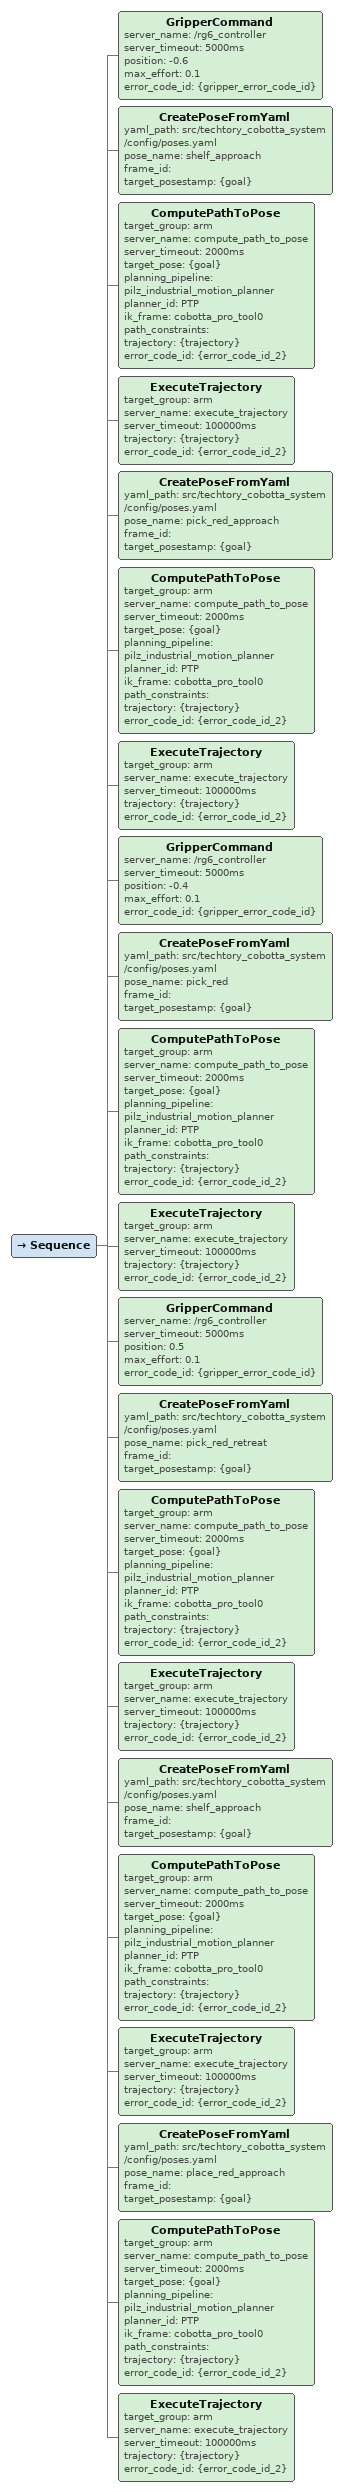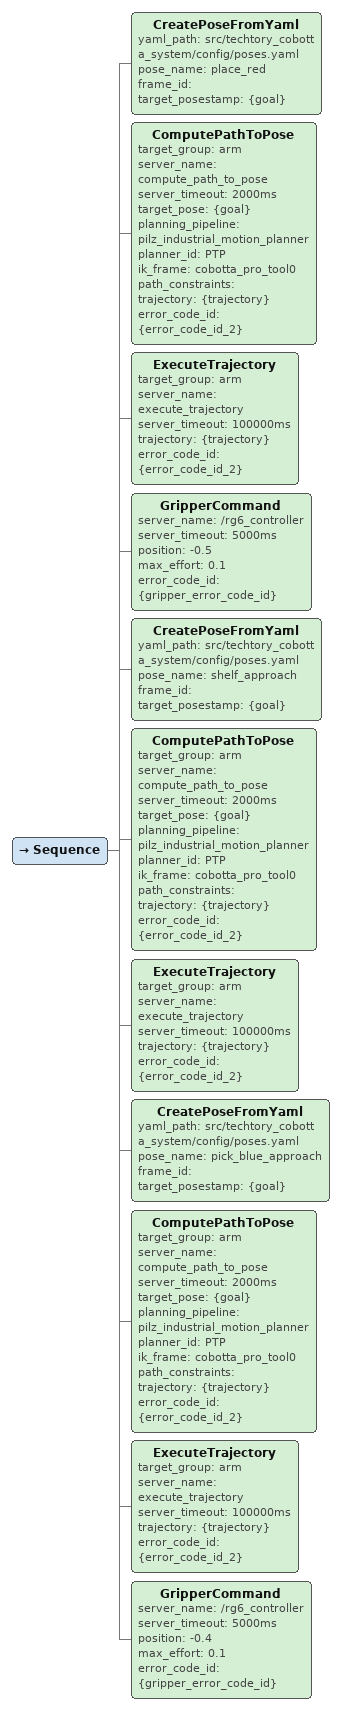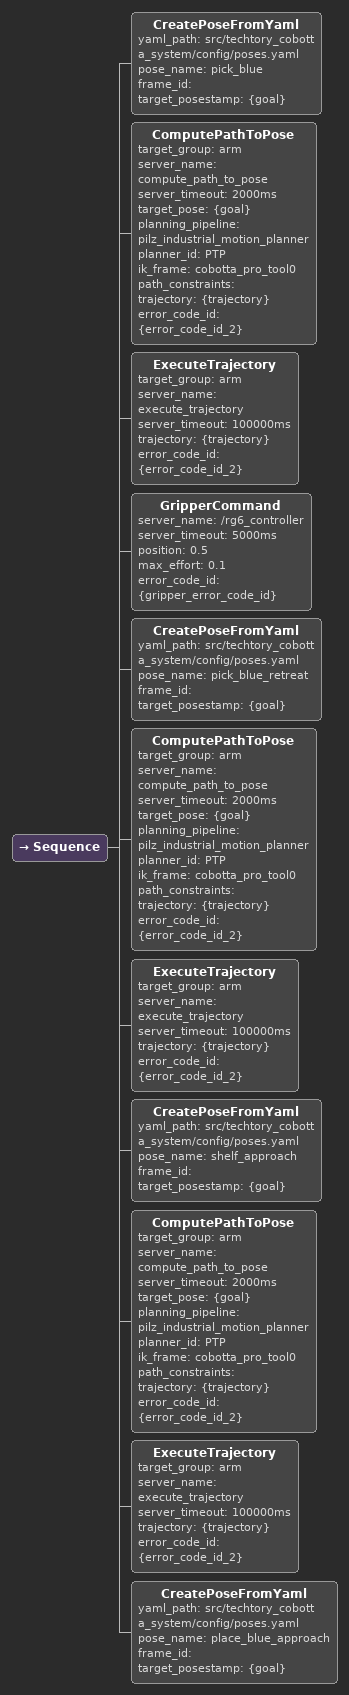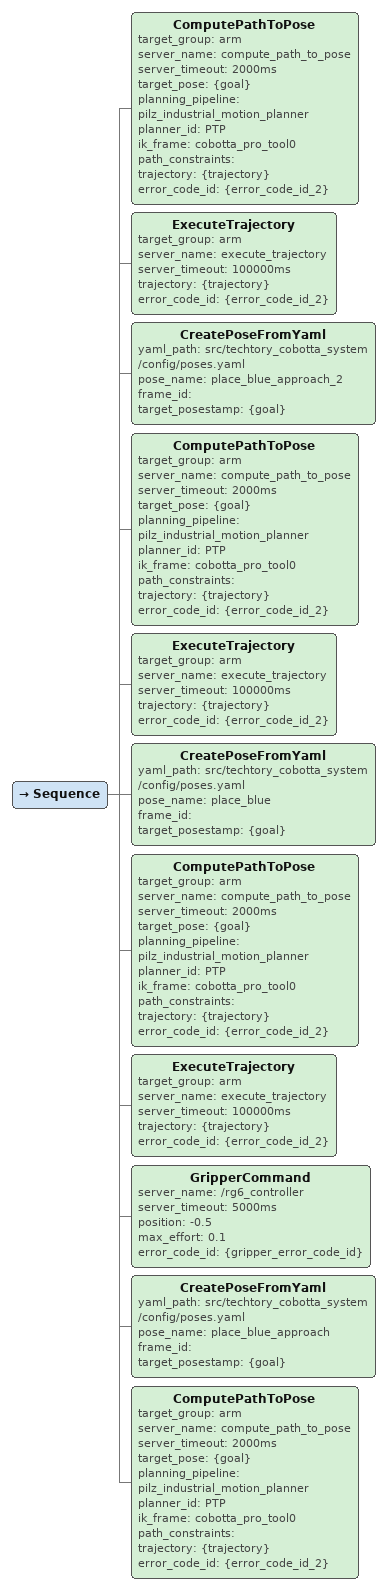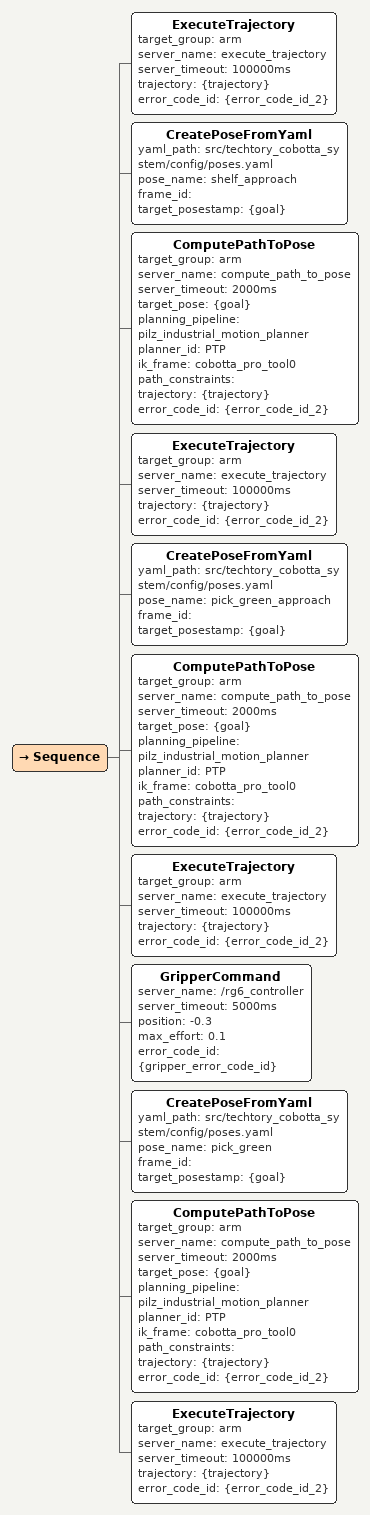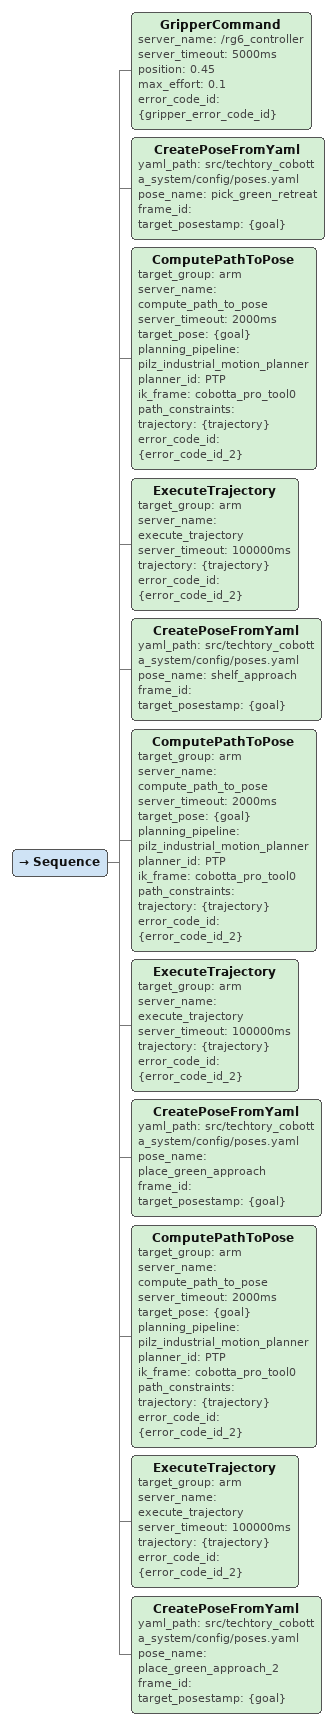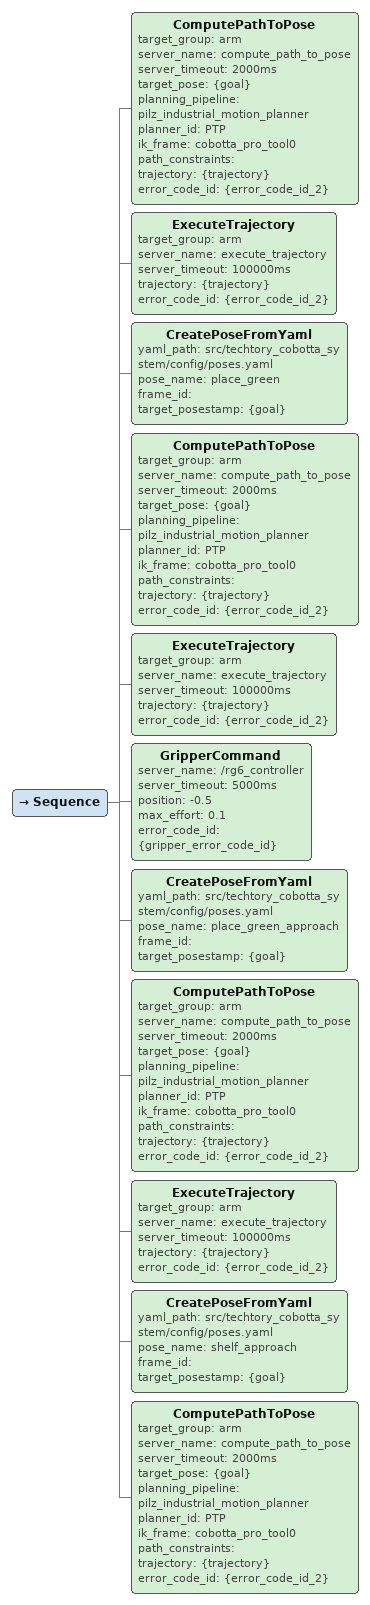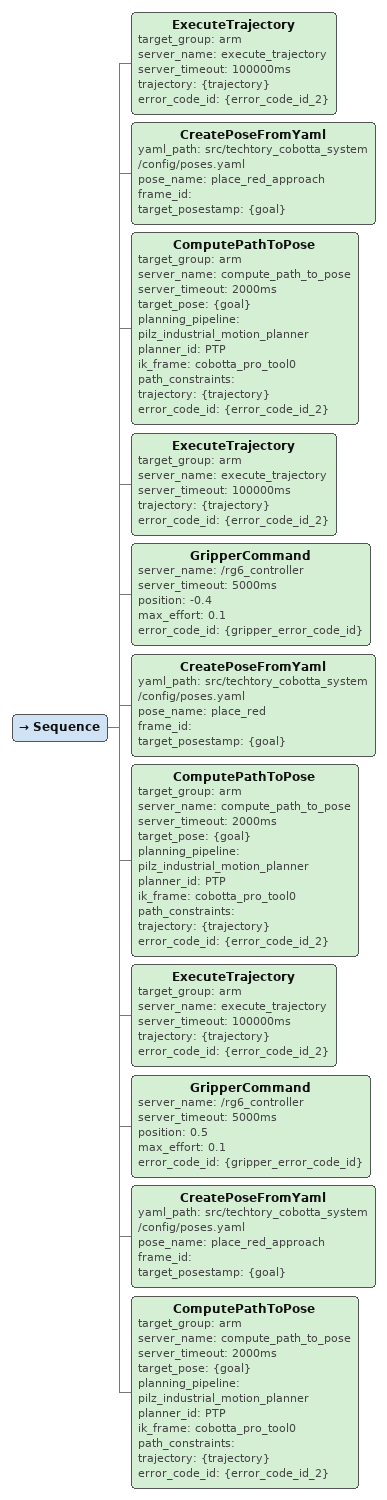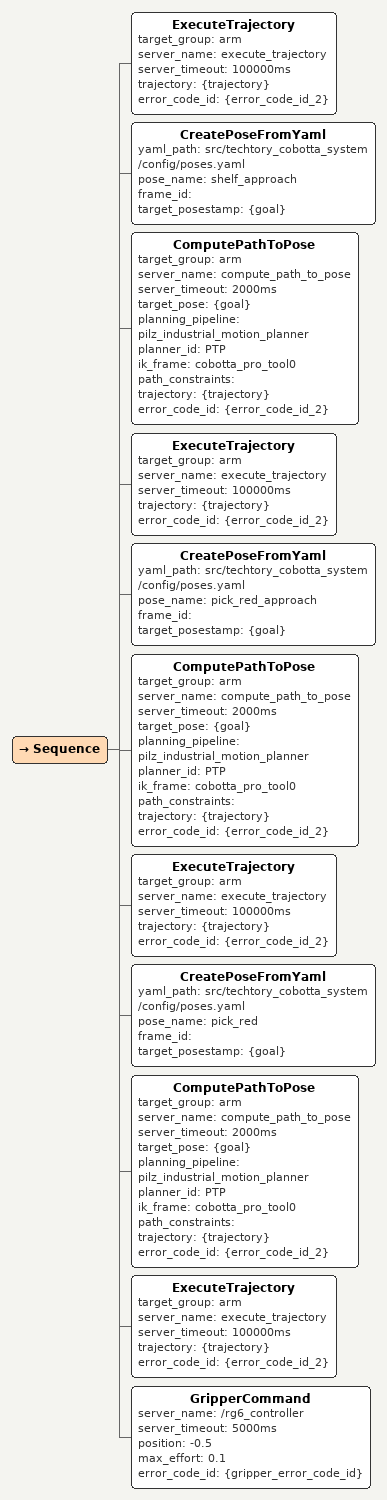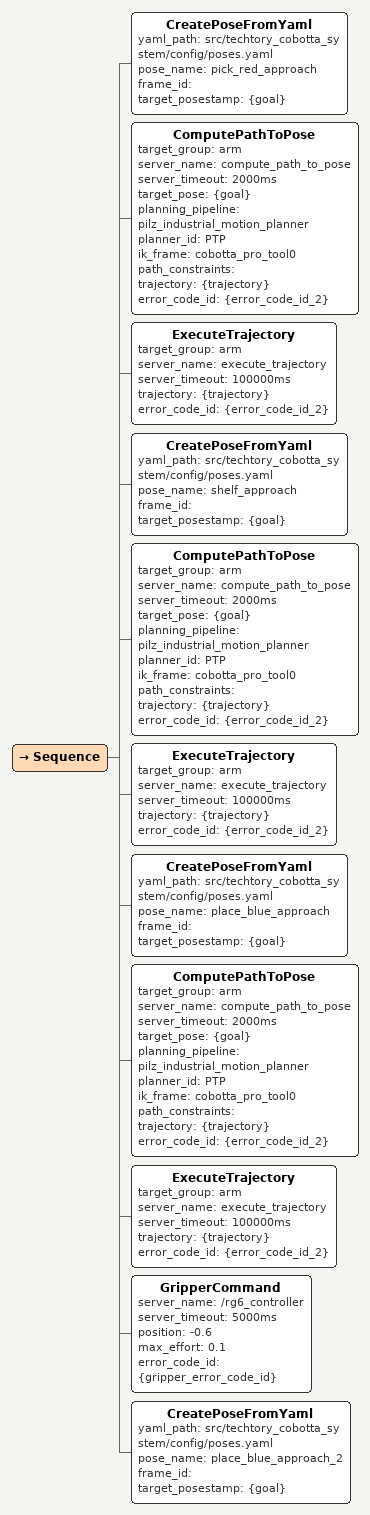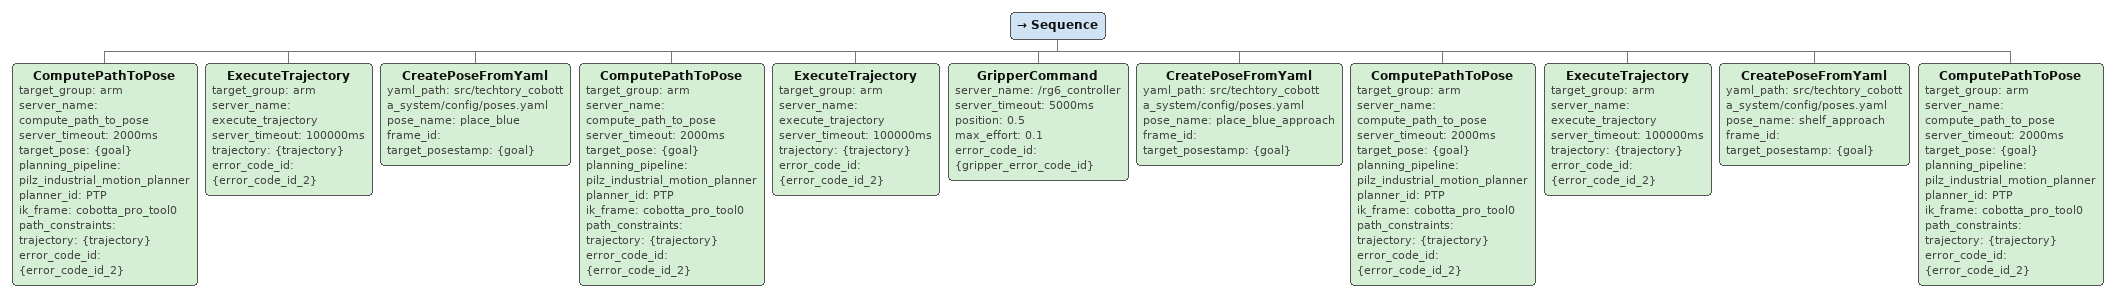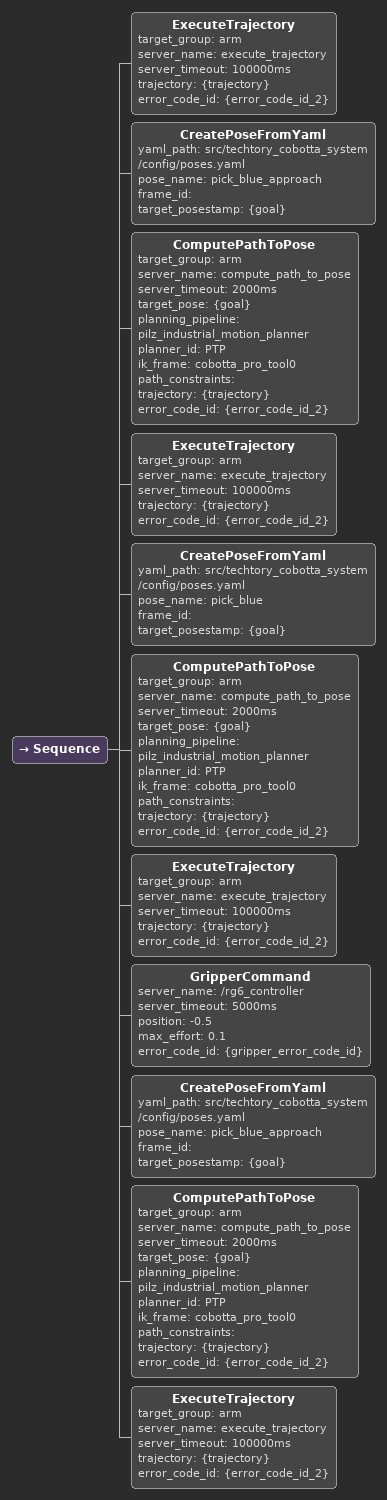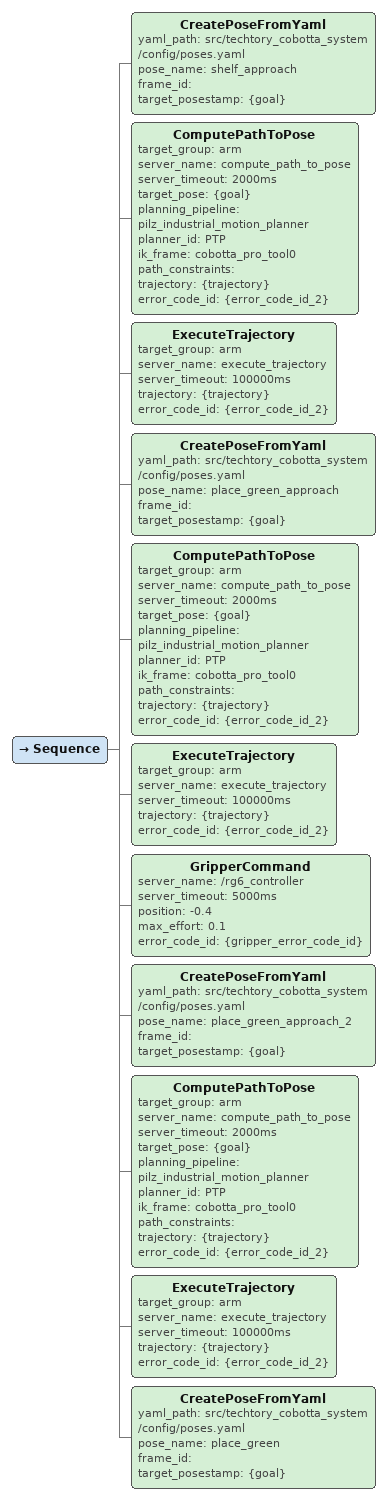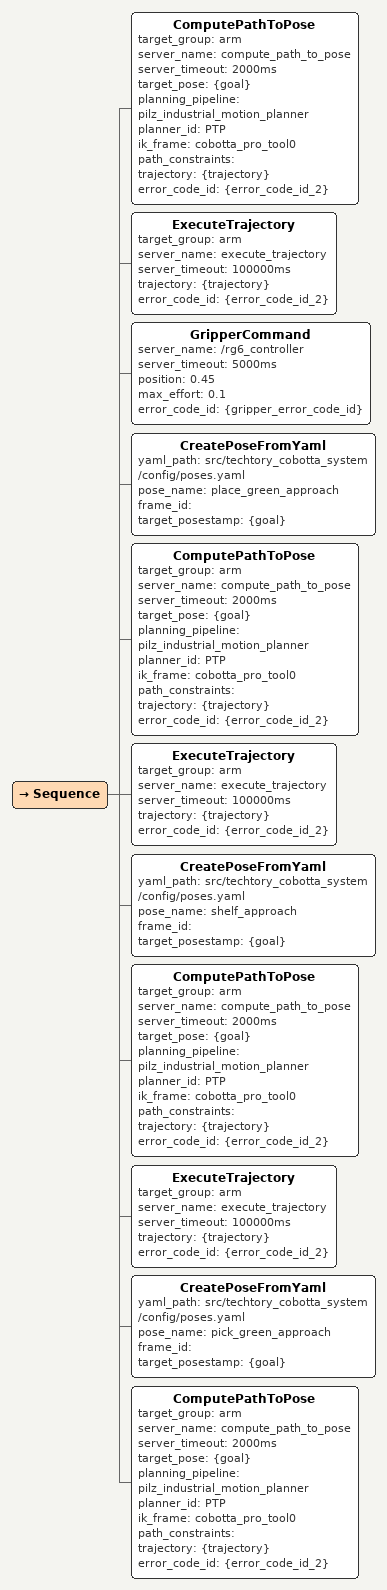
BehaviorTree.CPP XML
<Sequence>

  <!-- Runs forever: box -> shelf pick-and-place, then shelf -> box backtrack, for red, blue, green -->

          <GripperCommand server_name="/rg6_controller" server_timeout="5000ms" position="-0.6" max_effort="0.1" error_code_id="{gripper_error_code_id}"/>

  <CreatePoseFromYaml yaml_path="src/techtory_cobotta_system/config/poses.yaml" pose_name="shelf_approach" frame_id="" target_posestamp="{goal}"/>
  <ComputePathToPose target_group="arm" server_name="compute_path_to_pose" server_timeout="2000ms" target_pose="{goal}" planning_pipeline="pilz_industrial_motion_planner" planner_id="PTP" ik_frame="cobotta_pro_tool0" path_constraints="" trajectory="{trajectory}" error_code_id="{error_code_id_2}"/>
  <ExecuteTrajectory target_group="arm" server_name="execute_trajectory" server_timeout="100000ms" trajectory="{trajectory}" error_code_id="{error_code_id_2}"/>

  <!-- Red: pick from box, place on shelf -->

  <CreatePoseFromYaml yaml_path="src/techtory_cobotta_system/config/poses.yaml" pose_name="pick_red_approach" frame_id="" target_posestamp="{goal}"/>
  <ComputePathToPose target_group="arm" server_name="compute_path_to_pose" server_timeout="2000ms" target_pose="{goal}" planning_pipeline="pilz_industrial_motion_planner" planner_id="PTP" ik_frame="cobotta_pro_tool0" path_constraints="" trajectory="{trajectory}" error_code_id="{error_code_id_2}"/>
  <ExecuteTrajectory target_group="arm" server_name="execute_trajectory" server_timeout="100000ms" trajectory="{trajectory}" error_code_id="{error_code_id_2}"/>

  <GripperCommand server_name="/rg6_controller" server_timeout="5000ms" position="-0.4" max_effort="0.1" error_code_id="{gripper_error_code_id}"/>

  <CreatePoseFromYaml yaml_path="src/techtory_cobotta_system/config/poses.yaml" pose_name="pick_red" frame_id="" target_posestamp="{goal}"/>
  <ComputePathToPose target_group="arm" server_name="compute_path_to_pose" server_timeout="2000ms" target_pose="{goal}" planning_pipeline="pilz_industrial_motion_planner" planner_id="PTP" ik_frame="cobotta_pro_tool0" path_constraints="" trajectory="{trajectory}" error_code_id="{error_code_id_2}"/>
  <ExecuteTrajectory target_group="arm" server_name="execute_trajectory" server_timeout="100000ms" trajectory="{trajectory}" error_code_id="{error_code_id_2}"/>

  <GripperCommand server_name="/rg6_controller" server_timeout="5000ms" position="0.5" max_effort="0.1" error_code_id="{gripper_error_code_id}"/>

  <CreatePoseFromYaml yaml_path="src/techtory_cobotta_system/config/poses.yaml" pose_name="pick_red_retreat" frame_id="" target_posestamp="{goal}"/>
  <ComputePathToPose target_group="arm" server_name="compute_path_to_pose" server_timeout="2000ms" target_pose="{goal}" planning_pipeline="pilz_industrial_motion_planner" planner_id="PTP" ik_frame="cobotta_pro_tool0" path_constraints="" trajectory="{trajectory}" error_code_id="{error_code_id_2}"/>
  <ExecuteTrajectory target_group="arm" server_name="execute_trajectory" server_timeout="100000ms" trajectory="{trajectory}" error_code_id="{error_code_id_2}"/>

  <CreatePoseFromYaml yaml_path="src/techtory_cobotta_system/config/poses.yaml" pose_name="shelf_approach" frame_id="" target_posestamp="{goal}"/>
  <ComputePathToPose target_group="arm" server_name="compute_path_to_pose" server_timeout="2000ms" target_pose="{goal}" planning_pipeline="pilz_industrial_motion_planner" planner_id="PTP" ik_frame="cobotta_pro_tool0" path_constraints="" trajectory="{trajectory}" error_code_id="{error_code_id_2}"/>
  <ExecuteTrajectory target_group="arm" server_name="execute_trajectory" server_timeout="100000ms" trajectory="{trajectory}" error_code_id="{error_code_id_2}"/>

  <CreatePoseFromYaml yaml_path="src/techtory_cobotta_system/config/poses.yaml" pose_name="place_red_approach" frame_id="" target_posestamp="{goal}"/>
  <ComputePathToPose target_group="arm" server_name="compute_path_to_pose" server_timeout="2000ms" target_pose="{goal}" planning_pipeline="pilz_industrial_motion_planner" planner_id="PTP" ik_frame="cobotta_pro_tool0" path_constraints="" trajectory="{trajectory}" error_code_id="{error_code_id_2}"/>
  <ExecuteTrajectory target_group="arm" server_name="execute_trajectory" server_timeout="100000ms" trajectory="{trajectory}" error_code_id="{error_code_id_2}"/>

</Sequence>

<Sequence>

  <CreatePoseFromYaml yaml_path="src/techtory_cobotta_system/config/poses.yaml" pose_name="place_red" frame_id="" target_posestamp="{goal}"/>
  <ComputePathToPose target_group="arm" server_name="compute_path_to_pose" server_timeout="2000ms" target_pose="{goal}" planning_pipeline="pilz_industrial_motion_planner" planner_id="PTP" ik_frame="cobotta_pro_tool0" path_constraints="" trajectory="{trajectory}" error_code_id="{error_code_id_2}"/>
  <ExecuteTrajectory target_group="arm" server_name="execute_trajectory" server_timeout="100000ms" trajectory="{trajectory}" error_code_id="{error_code_id_2}"/>

  <GripperCommand server_name="/rg6_controller" server_timeout="5000ms" position="-0.5" max_effort="0.1" error_code_id="{gripper_error_code_id}"/>

  <CreatePoseFromYaml yaml_path="src/techtory_cobotta_system/config/poses.yaml" pose_name="shelf_approach" frame_id="" target_posestamp="{goal}"/>
  <ComputePathToPose target_group="arm" server_name="compute_path_to_pose" server_timeout="2000ms" target_pose="{goal}" planning_pipeline="pilz_industrial_motion_planner" planner_id="PTP" ik_frame="cobotta_pro_tool0" path_constraints="" trajectory="{trajectory}" error_code_id="{error_code_id_2}"/>
  <ExecuteTrajectory target_group="arm" server_name="execute_trajectory" server_timeout="100000ms" trajectory="{trajectory}" error_code_id="{error_code_id_2}"/>

  <!-- Blue: pick from box, place on shelf -->

  <CreatePoseFromYaml yaml_path="src/techtory_cobotta_system/config/poses.yaml" pose_name="pick_blue_approach" frame_id="" target_posestamp="{goal}"/>
  <ComputePathToPose target_group="arm" server_name="compute_path_to_pose" server_timeout="2000ms" target_pose="{goal}" planning_pipeline="pilz_industrial_motion_planner" planner_id="PTP" ik_frame="cobotta_pro_tool0" path_constraints="" trajectory="{trajectory}" error_code_id="{error_code_id_2}"/>
  <ExecuteTrajectory target_group="arm" server_name="execute_trajectory" server_timeout="100000ms" trajectory="{trajectory}" error_code_id="{error_code_id_2}"/>

  <GripperCommand server_name="/rg6_controller" server_timeout="5000ms" position="-0.4" max_effort="0.1" error_code_id="{gripper_error_code_id}"/>

</Sequence>

<Sequence>

  <CreatePoseFromYaml yaml_path="src/techtory_cobotta_system/config/poses.yaml" pose_name="pick_blue" frame_id="" target_posestamp="{goal}"/>
  <ComputePathToPose target_group="arm" server_name="compute_path_to_pose" server_timeout="2000ms" target_pose="{goal}" planning_pipeline="pilz_industrial_motion_planner" planner_id="PTP" ik_frame="cobotta_pro_tool0" path_constraints="" trajectory="{trajectory}" error_code_id="{error_code_id_2}"/>
  <ExecuteTrajectory target_group="arm" server_name="execute_trajectory" server_timeout="100000ms" trajectory="{trajectory}" error_code_id="{error_code_id_2}"/>

  <GripperCommand server_name="/rg6_controller" server_timeout="5000ms" position="0.5" max_effort="0.1" error_code_id="{gripper_error_code_id}"/>

  <CreatePoseFromYaml yaml_path="src/techtory_cobotta_system/config/poses.yaml" pose_name="pick_blue_retreat" frame_id="" target_posestamp="{goal}"/>
  <ComputePathToPose target_group="arm" server_name="compute_path_to_pose" server_timeout="2000ms" target_pose="{goal}" planning_pipeline="pilz_industrial_motion_planner" planner_id="PTP" ik_frame="cobotta_pro_tool0" path_constraints="" trajectory="{trajectory}" error_code_id="{error_code_id_2}"/>
  <ExecuteTrajectory target_group="arm" server_name="execute_trajectory" server_timeout="100000ms" trajectory="{trajectory}" error_code_id="{error_code_id_2}"/>

  <CreatePoseFromYaml yaml_path="src/techtory_cobotta_system/config/poses.yaml" pose_name="shelf_approach" frame_id="" target_posestamp="{goal}"/>
  <ComputePathToPose target_group="arm" server_name="compute_path_to_pose" server_timeout="2000ms" target_pose="{goal}" planning_pipeline="pilz_industrial_motion_planner" planner_id="PTP" ik_frame="cobotta_pro_tool0" path_constraints="" trajectory="{trajectory}" error_code_id="{error_code_id_2}"/>
  <ExecuteTrajectory target_group="arm" server_name="execute_trajectory" server_timeout="100000ms" trajectory="{trajectory}" error_code_id="{error_code_id_2}"/>

  <CreatePoseFromYaml yaml_path="src/techtory_cobotta_system/config/poses.yaml" pose_name="place_blue_approach" frame_id="" target_posestamp="{goal}"/>

</Sequence>

<Sequence>

  <ComputePathToPose target_group="arm" server_name="compute_path_to_pose" server_timeout="2000ms" target_pose="{goal}" planning_pipeline="pilz_industrial_motion_planner" planner_id="PTP" ik_frame="cobotta_pro_tool0" path_constraints="" trajectory="{trajectory}" error_code_id="{error_code_id_2}"/>
  <ExecuteTrajectory target_group="arm" server_name="execute_trajectory" server_timeout="100000ms" trajectory="{trajectory}" error_code_id="{error_code_id_2}"/>

  <CreatePoseFromYaml yaml_path="src/techtory_cobotta_system/config/poses.yaml" pose_name="place_blue_approach_2" frame_id="" target_posestamp="{goal}"/>
  <ComputePathToPose target_group="arm" server_name="compute_path_to_pose" server_timeout="2000ms" target_pose="{goal}" planning_pipeline="pilz_industrial_motion_planner" planner_id="PTP" ik_frame="cobotta_pro_tool0" path_constraints="" trajectory="{trajectory}" error_code_id="{error_code_id_2}"/>
  <ExecuteTrajectory target_group="arm" server_name="execute_trajectory" server_timeout="100000ms" trajectory="{trajectory}" error_code_id="{error_code_id_2}"/>

  <CreatePoseFromYaml yaml_path="src/techtory_cobotta_system/config/poses.yaml" pose_name="place_blue" frame_id="" target_posestamp="{goal}"/>
  <ComputePathToPose target_group="arm" server_name="compute_path_to_pose" server_timeout="2000ms" target_pose="{goal}" planning_pipeline="pilz_industrial_motion_planner" planner_id="PTP" ik_frame="cobotta_pro_tool0" path_constraints="" trajectory="{trajectory}" error_code_id="{error_code_id_2}"/>
  <ExecuteTrajectory target_group="arm" server_name="execute_trajectory" server_timeout="100000ms" trajectory="{trajectory}" error_code_id="{error_code_id_2}"/>

  <GripperCommand server_name="/rg6_controller" server_timeout="5000ms" position="-0.5" max_effort="0.1" error_code_id="{gripper_error_code_id}"/>

  <CreatePoseFromYaml yaml_path="src/techtory_cobotta_system/config/poses.yaml" pose_name="place_blue_approach" frame_id="" target_posestamp="{goal}"/>
  <ComputePathToPose target_group="arm" server_name="compute_path_to_pose" server_timeout="2000ms" target_pose="{goal}" planning_pipeline="pilz_industrial_motion_planner" planner_id="PTP" ik_frame="cobotta_pro_tool0" path_constraints="" trajectory="{trajectory}" error_code_id="{error_code_id_2}"/>

</Sequence>

<Sequence>

  <ExecuteTrajectory target_group="arm" server_name="execute_trajectory" server_timeout="100000ms" trajectory="{trajectory}" error_code_id="{error_code_id_2}"/>

  <CreatePoseFromYaml yaml_path="src/techtory_cobotta_system/config/poses.yaml" pose_name="shelf_approach" frame_id="" target_posestamp="{goal}"/>
  <ComputePathToPose target_group="arm" server_name="compute_path_to_pose" server_timeout="2000ms" target_pose="{goal}" planning_pipeline="pilz_industrial_motion_planner" planner_id="PTP" ik_frame="cobotta_pro_tool0" path_constraints="" trajectory="{trajectory}" error_code_id="{error_code_id_2}"/>
  <ExecuteTrajectory target_group="arm" server_name="execute_trajectory" server_timeout="100000ms" trajectory="{trajectory}" error_code_id="{error_code_id_2}"/>

  <!-- Green: pick from box, place on shelf -->

  <CreatePoseFromYaml yaml_path="src/techtory_cobotta_system/config/poses.yaml" pose_name="pick_green_approach" frame_id="" target_posestamp="{goal}"/>
  <ComputePathToPose target_group="arm" server_name="compute_path_to_pose" server_timeout="2000ms" target_pose="{goal}" planning_pipeline="pilz_industrial_motion_planner" planner_id="PTP" ik_frame="cobotta_pro_tool0" path_constraints="" trajectory="{trajectory}" error_code_id="{error_code_id_2}"/>
  <ExecuteTrajectory target_group="arm" server_name="execute_trajectory" server_timeout="100000ms" trajectory="{trajectory}" error_code_id="{error_code_id_2}"/>

  <GripperCommand server_name="/rg6_controller" server_timeout="5000ms" position="-0.3" max_effort="0.1" error_code_id="{gripper_error_code_id}"/>

  <CreatePoseFromYaml yaml_path="src/techtory_cobotta_system/config/poses.yaml" pose_name="pick_green" frame_id="" target_posestamp="{goal}"/>
  <ComputePathToPose target_group="arm" server_name="compute_path_to_pose" server_timeout="2000ms" target_pose="{goal}" planning_pipeline="pilz_industrial_motion_planner" planner_id="PTP" ik_frame="cobotta_pro_tool0" path_constraints="" trajectory="{trajectory}" error_code_id="{error_code_id_2}"/>
  <ExecuteTrajectory target_group="arm" server_name="execute_trajectory" server_timeout="100000ms" trajectory="{trajectory}" error_code_id="{error_code_id_2}"/>

</Sequence>

<Sequence>

  <GripperCommand server_name="/rg6_controller" server_timeout="5000ms" position="0.45" max_effort="0.1" error_code_id="{gripper_error_code_id}"/>

  <CreatePoseFromYaml yaml_path="src/techtory_cobotta_system/config/poses.yaml" pose_name="pick_green_retreat" frame_id="" target_posestamp="{goal}"/>
  <ComputePathToPose target_group="arm" server_name="compute_path_to_pose" server_timeout="2000ms" target_pose="{goal}" planning_pipeline="pilz_industrial_motion_planner" planner_id="PTP" ik_frame="cobotta_pro_tool0" path_constraints="" trajectory="{trajectory}" error_code_id="{error_code_id_2}"/>
  <ExecuteTrajectory target_group="arm" server_name="execute_trajectory" server_timeout="100000ms" trajectory="{trajectory}" error_code_id="{error_code_id_2}"/>

  <CreatePoseFromYaml yaml_path="src/techtory_cobotta_system/config/poses.yaml" pose_name="shelf_approach" frame_id="" target_posestamp="{goal}"/>
  <ComputePathToPose target_group="arm" server_name="compute_path_to_pose" server_timeout="2000ms" target_pose="{goal}" planning_pipeline="pilz_industrial_motion_planner" planner_id="PTP" ik_frame="cobotta_pro_tool0" path_constraints="" trajectory="{trajectory}" error_code_id="{error_code_id_2}"/>
  <ExecuteTrajectory target_group="arm" server_name="execute_trajectory" server_timeout="100000ms" trajectory="{trajectory}" error_code_id="{error_code_id_2}"/>

  <CreatePoseFromYaml yaml_path="src/techtory_cobotta_system/config/poses.yaml" pose_name="place_green_approach" frame_id="" target_posestamp="{goal}"/>
  <ComputePathToPose target_group="arm" server_name="compute_path_to_pose" server_timeout="2000ms" target_pose="{goal}" planning_pipeline="pilz_industrial_motion_planner" planner_id="PTP" ik_frame="cobotta_pro_tool0" path_constraints="" trajectory="{trajectory}" error_code_id="{error_code_id_2}"/>
  <ExecuteTrajectory target_group="arm" server_name="execute_trajectory" server_timeout="100000ms" trajectory="{trajectory}" error_code_id="{error_code_id_2}"/>

  <CreatePoseFromYaml yaml_path="src/techtory_cobotta_system/config/poses.yaml" pose_name="place_green_approach_2" frame_id="" target_posestamp="{goal}"/>

</Sequence>

<Sequence>

  <ComputePathToPose target_group="arm" server_name="compute_path_to_pose" server_timeout="2000ms" target_pose="{goal}" planning_pipeline="pilz_industrial_motion_planner" planner_id="PTP" ik_frame="cobotta_pro_tool0" path_constraints="" trajectory="{trajectory}" error_code_id="{error_code_id_2}"/>
  <ExecuteTrajectory target_group="arm" server_name="execute_trajectory" server_timeout="100000ms" trajectory="{trajectory}" error_code_id="{error_code_id_2}"/>

  <CreatePoseFromYaml yaml_path="src/techtory_cobotta_system/config/poses.yaml" pose_name="place_green" frame_id="" target_posestamp="{goal}"/>
  <ComputePathToPose target_group="arm" server_name="compute_path_to_pose" server_timeout="2000ms" target_pose="{goal}" planning_pipeline="pilz_industrial_motion_planner" planner_id="PTP" ik_frame="cobotta_pro_tool0" path_constraints="" trajectory="{trajectory}" error_code_id="{error_code_id_2}"/>
  <ExecuteTrajectory target_group="arm" server_name="execute_trajectory" server_timeout="100000ms" trajectory="{trajectory}" error_code_id="{error_code_id_2}"/>

  <GripperCommand server_name="/rg6_controller" server_timeout="5000ms" position="-0.5" max_effort="0.1" error_code_id="{gripper_error_code_id}"/>

  <CreatePoseFromYaml yaml_path="src/techtory_cobotta_system/config/poses.yaml" pose_name="place_green_approach" frame_id="" target_posestamp="{goal}"/>
  <ComputePathToPose target_group="arm" server_name="compute_path_to_pose" server_timeout="2000ms" target_pose="{goal}" planning_pipeline="pilz_industrial_motion_planner" planner_id="PTP" ik_frame="cobotta_pro_tool0" path_constraints="" trajectory="{trajectory}" error_code_id="{error_code_id_2}"/>
  <ExecuteTrajectory target_group="arm" server_name="execute_trajectory" server_timeout="100000ms" trajectory="{trajectory}" error_code_id="{error_code_id_2}"/>

  <CreatePoseFromYaml yaml_path="src/techtory_cobotta_system/config/poses.yaml" pose_name="shelf_approach" frame_id="" target_posestamp="{goal}"/>
  <ComputePathToPose target_group="arm" server_name="compute_path_to_pose" server_timeout="2000ms" target_pose="{goal}" planning_pipeline="pilz_industrial_motion_planner" planner_id="PTP" ik_frame="cobotta_pro_tool0" path_constraints="" trajectory="{trajectory}" error_code_id="{error_code_id_2}"/>

</Sequence>

<Sequence>

  <ExecuteTrajectory target_group="arm" server_name="execute_trajectory" server_timeout="100000ms" trajectory="{trajectory}" error_code_id="{error_code_id_2}"/>

  <!-- Backtrack red: pick from shelf, place back in box -->

  <CreatePoseFromYaml yaml_path="src/techtory_cobotta_system/config/poses.yaml" pose_name="place_red_approach" frame_id="" target_posestamp="{goal}"/>
  <ComputePathToPose target_group="arm" server_name="compute_path_to_pose" server_timeout="2000ms" target_pose="{goal}" planning_pipeline="pilz_industrial_motion_planner" planner_id="PTP" ik_frame="cobotta_pro_tool0" path_constraints="" trajectory="{trajectory}" error_code_id="{error_code_id_2}"/>
  <ExecuteTrajectory target_group="arm" server_name="execute_trajectory" server_timeout="100000ms" trajectory="{trajectory}" error_code_id="{error_code_id_2}"/>

  <GripperCommand server_name="/rg6_controller" server_timeout="5000ms" position="-0.4" max_effort="0.1" error_code_id="{gripper_error_code_id}"/>

  <CreatePoseFromYaml yaml_path="src/techtory_cobotta_system/config/poses.yaml" pose_name="place_red" frame_id="" target_posestamp="{goal}"/>
  <ComputePathToPose target_group="arm" server_name="compute_path_to_pose" server_timeout="2000ms" target_pose="{goal}" planning_pipeline="pilz_industrial_motion_planner" planner_id="PTP" ik_frame="cobotta_pro_tool0" path_constraints="" trajectory="{trajectory}" error_code_id="{error_code_id_2}"/>
  <ExecuteTrajectory target_group="arm" server_name="execute_trajectory" server_timeout="100000ms" trajectory="{trajectory}" error_code_id="{error_code_id_2}"/>

  <GripperCommand server_name="/rg6_controller" server_timeout="5000ms" position="0.5" max_effort="0.1" error_code_id="{gripper_error_code_id}"/>

  <CreatePoseFromYaml yaml_path="src/techtory_cobotta_system/config/poses.yaml" pose_name="place_red_approach" frame_id="" target_posestamp="{goal}"/>
  <ComputePathToPose target_group="arm" server_name="compute_path_to_pose" server_timeout="2000ms" target_pose="{goal}" planning_pipeline="pilz_industrial_motion_planner" planner_id="PTP" ik_frame="cobotta_pro_tool0" path_constraints="" trajectory="{trajectory}" error_code_id="{error_code_id_2}"/>

</Sequence>

<Sequence>

  <ExecuteTrajectory target_group="arm" server_name="execute_trajectory" server_timeout="100000ms" trajectory="{trajectory}" error_code_id="{error_code_id_2}"/>

  <CreatePoseFromYaml yaml_path="src/techtory_cobotta_system/config/poses.yaml" pose_name="shelf_approach" frame_id="" target_posestamp="{goal}"/>
  <ComputePathToPose target_group="arm" server_name="compute_path_to_pose" server_timeout="2000ms" target_pose="{goal}" planning_pipeline="pilz_industrial_motion_planner" planner_id="PTP" ik_frame="cobotta_pro_tool0" path_constraints="" trajectory="{trajectory}" error_code_id="{error_code_id_2}"/>
  <ExecuteTrajectory target_group="arm" server_name="execute_trajectory" server_timeout="100000ms" trajectory="{trajectory}" error_code_id="{error_code_id_2}"/>

  <CreatePoseFromYaml yaml_path="src/techtory_cobotta_system/config/poses.yaml" pose_name="pick_red_approach" frame_id="" target_posestamp="{goal}"/>
  <ComputePathToPose target_group="arm" server_name="compute_path_to_pose" server_timeout="2000ms" target_pose="{goal}" planning_pipeline="pilz_industrial_motion_planner" planner_id="PTP" ik_frame="cobotta_pro_tool0" path_constraints="" trajectory="{trajectory}" error_code_id="{error_code_id_2}"/>
  <ExecuteTrajectory target_group="arm" server_name="execute_trajectory" server_timeout="100000ms" trajectory="{trajectory}" error_code_id="{error_code_id_2}"/>

  <CreatePoseFromYaml yaml_path="src/techtory_cobotta_system/config/poses.yaml" pose_name="pick_red" frame_id="" target_posestamp="{goal}"/>
  <ComputePathToPose target_group="arm" server_name="compute_path_to_pose" server_timeout="2000ms" target_pose="{goal}" planning_pipeline="pilz_industrial_motion_planner" planner_id="PTP" ik_frame="cobotta_pro_tool0" path_constraints="" trajectory="{trajectory}" error_code_id="{error_code_id_2}"/>
  <ExecuteTrajectory target_group="arm" server_name="execute_trajectory" server_timeout="100000ms" trajectory="{trajectory}" error_code_id="{error_code_id_2}"/>

  <GripperCommand server_name="/rg6_controller" server_timeout="5000ms" position="-0.5" max_effort="0.1" error_code_id="{gripper_error_code_id}"/>

</Sequence>

<Sequence>

  <CreatePoseFromYaml yaml_path="src/techtory_cobotta_system/config/poses.yaml" pose_name="pick_red_approach" frame_id="" target_posestamp="{goal}"/>
  <ComputePathToPose target_group="arm" server_name="compute_path_to_pose" server_timeout="2000ms" target_pose="{goal}" planning_pipeline="pilz_industrial_motion_planner" planner_id="PTP" ik_frame="cobotta_pro_tool0" path_constraints="" trajectory="{trajectory}" error_code_id="{error_code_id_2}"/>
  <ExecuteTrajectory target_group="arm" server_name="execute_trajectory" server_timeout="100000ms" trajectory="{trajectory}" error_code_id="{error_code_id_2}"/>

  <CreatePoseFromYaml yaml_path="src/techtory_cobotta_system/config/poses.yaml" pose_name="shelf_approach" frame_id="" target_posestamp="{goal}"/>
  <ComputePathToPose target_group="arm" server_name="compute_path_to_pose" server_timeout="2000ms" target_pose="{goal}" planning_pipeline="pilz_industrial_motion_planner" planner_id="PTP" ik_frame="cobotta_pro_tool0" path_constraints="" trajectory="{trajectory}" error_code_id="{error_code_id_2}"/>
  <ExecuteTrajectory target_group="arm" server_name="execute_trajectory" server_timeout="100000ms" trajectory="{trajectory}" error_code_id="{error_code_id_2}"/>

  <!-- Backtrack blue: pick from shelf, place back in box -->

  <CreatePoseFromYaml yaml_path="src/techtory_cobotta_system/config/poses.yaml" pose_name="place_blue_approach" frame_id="" target_posestamp="{goal}"/>
  <ComputePathToPose target_group="arm" server_name="compute_path_to_pose" server_timeout="2000ms" target_pose="{goal}" planning_pipeline="pilz_industrial_motion_planner" planner_id="PTP" ik_frame="cobotta_pro_tool0" path_constraints="" trajectory="{trajectory}" error_code_id="{error_code_id_2}"/>
  <ExecuteTrajectory target_group="arm" server_name="execute_trajectory" server_timeout="100000ms" trajectory="{trajectory}" error_code_id="{error_code_id_2}"/>

  <GripperCommand server_name="/rg6_controller" server_timeout="5000ms" position="-0.6" max_effort="0.1" error_code_id="{gripper_error_code_id}"/>

  <CreatePoseFromYaml yaml_path="src/techtory_cobotta_system/config/poses.yaml" pose_name="place_blue_approach_2" frame_id="" target_posestamp="{goal}"/>

</Sequence>

<Sequence>

  <ComputePathToPose target_group="arm" server_name="compute_path_to_pose" server_timeout="2000ms" target_pose="{goal}" planning_pipeline="pilz_industrial_motion_planner" planner_id="PTP" ik_frame="cobotta_pro_tool0" path_constraints="" trajectory="{trajectory}" error_code_id="{error_code_id_2}"/>
  <ExecuteTrajectory target_group="arm" server_name="execute_trajectory" server_timeout="100000ms" trajectory="{trajectory}" error_code_id="{error_code_id_2}"/>

  <CreatePoseFromYaml yaml_path="src/techtory_cobotta_system/config/poses.yaml" pose_name="place_blue" frame_id="" target_posestamp="{goal}"/>
  <ComputePathToPose target_group="arm" server_name="compute_path_to_pose" server_timeout="2000ms" target_pose="{goal}" planning_pipeline="pilz_industrial_motion_planner" planner_id="PTP" ik_frame="cobotta_pro_tool0" path_constraints="" trajectory="{trajectory}" error_code_id="{error_code_id_2}"/>
  <ExecuteTrajectory target_group="arm" server_name="execute_trajectory" server_timeout="100000ms" trajectory="{trajectory}" error_code_id="{error_code_id_2}"/>

  <GripperCommand server_name="/rg6_controller" server_timeout="5000ms" position="0.5" max_effort="0.1" error_code_id="{gripper_error_code_id}"/>

  <CreatePoseFromYaml yaml_path="src/techtory_cobotta_system/config/poses.yaml" pose_name="place_blue_approach" frame_id="" target_posestamp="{goal}"/>
  <ComputePathToPose target_group="arm" server_name="compute_path_to_pose" server_timeout="2000ms" target_pose="{goal}" planning_pipeline="pilz_industrial_motion_planner" planner_id="PTP" ik_frame="cobotta_pro_tool0" path_constraints="" trajectory="{trajectory}" error_code_id="{error_code_id_2}"/>
  <ExecuteTrajectory target_group="arm" server_name="execute_trajectory" server_timeout="100000ms" trajectory="{trajectory}" error_code_id="{error_code_id_2}"/>

  <CreatePoseFromYaml yaml_path="src/techtory_cobotta_system/config/poses.yaml" pose_name="shelf_approach" frame_id="" target_posestamp="{goal}"/>
  <ComputePathToPose target_group="arm" server_name="compute_path_to_pose" server_timeout="2000ms" target_pose="{goal}" planning_pipeline="pilz_industrial_motion_planner" planner_id="PTP" ik_frame="cobotta_pro_tool0" path_constraints="" trajectory="{trajectory}" error_code_id="{error_code_id_2}"/>

</Sequence>

<Sequence>

  <ExecuteTrajectory target_group="arm" server_name="execute_trajectory" server_timeout="100000ms" trajectory="{trajectory}" error_code_id="{error_code_id_2}"/>

  <CreatePoseFromYaml yaml_path="src/techtory_cobotta_system/config/poses.yaml" pose_name="pick_blue_approach" frame_id="" target_posestamp="{goal}"/>
  <ComputePathToPose target_group="arm" server_name="compute_path_to_pose" server_timeout="2000ms" target_pose="{goal}" planning_pipeline="pilz_industrial_motion_planner" planner_id="PTP" ik_frame="cobotta_pro_tool0" path_constraints="" trajectory="{trajectory}" error_code_id="{error_code_id_2}"/>
  <ExecuteTrajectory target_group="arm" server_name="execute_trajectory" server_timeout="100000ms" trajectory="{trajectory}" error_code_id="{error_code_id_2}"/>

  <CreatePoseFromYaml yaml_path="src/techtory_cobotta_system/config/poses.yaml" pose_name="pick_blue" frame_id="" target_posestamp="{goal}"/>
  <ComputePathToPose target_group="arm" server_name="compute_path_to_pose" server_timeout="2000ms" target_pose="{goal}" planning_pipeline="pilz_industrial_motion_planner" planner_id="PTP" ik_frame="cobotta_pro_tool0" path_constraints="" trajectory="{trajectory}" error_code_id="{error_code_id_2}"/>
  <ExecuteTrajectory target_group="arm" server_name="execute_trajectory" server_timeout="100000ms" trajectory="{trajectory}" error_code_id="{error_code_id_2}"/>

  <GripperCommand server_name="/rg6_controller" server_timeout="5000ms" position="-0.5" max_effort="0.1" error_code_id="{gripper_error_code_id}"/>

  <CreatePoseFromYaml yaml_path="src/techtory_cobotta_system/config/poses.yaml" pose_name="pick_blue_approach" frame_id="" target_posestamp="{goal}"/>
  <ComputePathToPose target_group="arm" server_name="compute_path_to_pose" server_timeout="2000ms" target_pose="{goal}" planning_pipeline="pilz_industrial_motion_planner" planner_id="PTP" ik_frame="cobotta_pro_tool0" path_constraints="" trajectory="{trajectory}" error_code_id="{error_code_id_2}"/>
  <ExecuteTrajectory target_group="arm" server_name="execute_trajectory" server_timeout="100000ms" trajectory="{trajectory}" error_code_id="{error_code_id_2}"/>

</Sequence>

<Sequence>

  <CreatePoseFromYaml yaml_path="src/techtory_cobotta_system/config/poses.yaml" pose_name="shelf_approach" frame_id="" target_posestamp="{goal}"/>
  <ComputePathToPose target_group="arm" server_name="compute_path_to_pose" server_timeout="2000ms" target_pose="{goal}" planning_pipeline="pilz_industrial_motion_planner" planner_id="PTP" ik_frame="cobotta_pro_tool0" path_constraints="" trajectory="{trajectory}" error_code_id="{error_code_id_2}"/>
  <ExecuteTrajectory target_group="arm" server_name="execute_trajectory" server_timeout="100000ms" trajectory="{trajectory}" error_code_id="{error_code_id_2}"/>

  <!-- Backtrack green: pick from shelf, place back in box -->

  <CreatePoseFromYaml yaml_path="src/techtory_cobotta_system/config/poses.yaml" pose_name="place_green_approach" frame_id="" target_posestamp="{goal}"/>
  <ComputePathToPose target_group="arm" server_name="compute_path_to_pose" server_timeout="2000ms" target_pose="{goal}" planning_pipeline="pilz_industrial_motion_planner" planner_id="PTP" ik_frame="cobotta_pro_tool0" path_constraints="" trajectory="{trajectory}" error_code_id="{error_code_id_2}"/>
  <ExecuteTrajectory target_group="arm" server_name="execute_trajectory" server_timeout="100000ms" trajectory="{trajectory}" error_code_id="{error_code_id_2}"/>

  <GripperCommand server_name="/rg6_controller" server_timeout="5000ms" position="-0.4" max_effort="0.1" error_code_id="{gripper_error_code_id}"/>

  <CreatePoseFromYaml yaml_path="src/techtory_cobotta_system/config/poses.yaml" pose_name="place_green_approach_2" frame_id="" target_posestamp="{goal}"/>
  <ComputePathToPose target_group="arm" server_name="compute_path_to_pose" server_timeout="2000ms" target_pose="{goal}" planning_pipeline="pilz_industrial_motion_planner" planner_id="PTP" ik_frame="cobotta_pro_tool0" path_constraints="" trajectory="{trajectory}" error_code_id="{error_code_id_2}"/>
  <ExecuteTrajectory target_group="arm" server_name="execute_trajectory" server_timeout="100000ms" trajectory="{trajectory}" error_code_id="{error_code_id_2}"/>

  <CreatePoseFromYaml yaml_path="src/techtory_cobotta_system/config/poses.yaml" pose_name="place_green" frame_id="" target_posestamp="{goal}"/>

</Sequence>

<Sequence>

  <ComputePathToPose target_group="arm" server_name="compute_path_to_pose" server_timeout="2000ms" target_pose="{goal}" planning_pipeline="pilz_industrial_motion_planner" planner_id="PTP" ik_frame="cobotta_pro_tool0" path_constraints="" trajectory="{trajectory}" error_code_id="{error_code_id_2}"/>
  <ExecuteTrajectory target_group="arm" server_name="execute_trajectory" server_timeout="100000ms" trajectory="{trajectory}" error_code_id="{error_code_id_2}"/>

           <GripperCommand server_name="/rg6_controller" server_timeout="5000ms" position="0.45" max_effort="0.1" error_code_id="{gripper_error_code_id}"/>

  <CreatePoseFromYaml yaml_path="src/techtory_cobotta_system/config/poses.yaml" pose_name="place_green_approach" frame_id="" target_posestamp="{goal}"/>
  <ComputePathToPose target_group="arm" server_name="compute_path_to_pose" server_timeout="2000ms" target_pose="{goal}" planning_pipeline="pilz_industrial_motion_planner" planner_id="PTP" ik_frame="cobotta_pro_tool0" path_constraints="" trajectory="{trajectory}" error_code_id="{error_code_id_2}"/>
  <ExecuteTrajectory target_group="arm" server_name="execute_trajectory" server_timeout="100000ms" trajectory="{trajectory}" error_code_id="{error_code_id_2}"/>

  <CreatePoseFromYaml yaml_path="src/techtory_cobotta_system/config/poses.yaml" pose_name="shelf_approach" frame_id="" target_posestamp="{goal}"/>
  <ComputePathToPose target_group="arm" server_name="compute_path_to_pose" server_timeout="2000ms" target_pose="{goal}" planning_pipeline="pilz_industrial_motion_planner" planner_id="PTP" ik_frame="cobotta_pro_tool0" path_constraints="" trajectory="{trajectory}" error_code_id="{error_code_id_2}"/>
  <ExecuteTrajectory target_group="arm" server_name="execute_trajectory" server_timeout="100000ms" trajectory="{trajectory}" error_code_id="{error_code_id_2}"/>

  <CreatePoseFromYaml yaml_path="src/techtory_cobotta_system/config/poses.yaml" pose_name="pick_green_approach" frame_id="" target_posestamp="{goal}"/>
  <ComputePathToPose target_group="arm" server_name="compute_path_to_pose" server_timeout="2000ms" target_pose="{goal}" planning_pipeline="pilz_industrial_motion_planner" planner_id="PTP" ik_frame="cobotta_pro_tool0" path_constraints="" trajectory="{trajectory}" error_code_id="{error_code_id_2}"/>

</Sequence>
